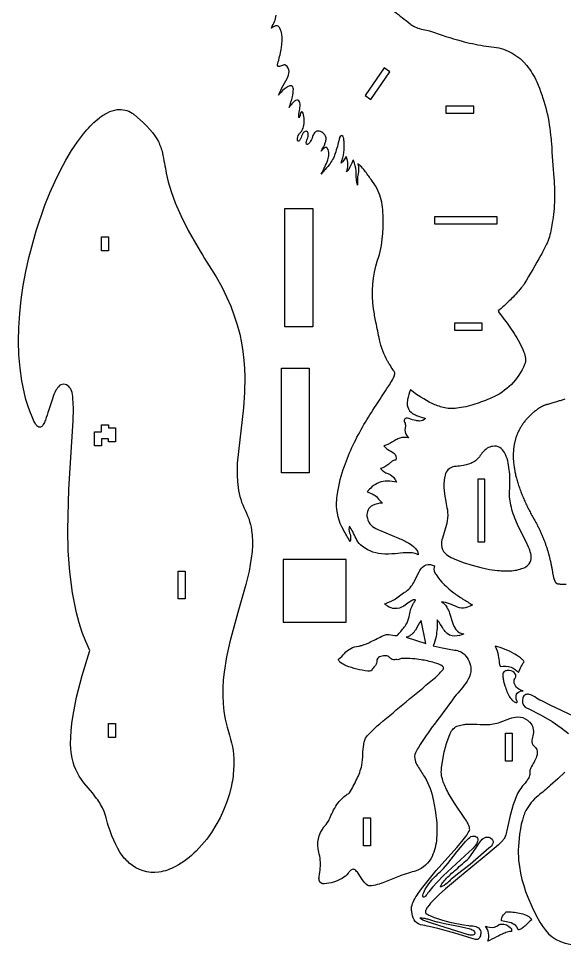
# Model space of a CAD drawing. Extents: x 13.7 to 41.7, y 8.5 to 34.7.
# Drawn here: x 13.74 to 23.52, y 8.5 to 25.09 of the extents above; entities that cross this region are included whole.
import ezdxf

# ---------------------------------------------------------------- set-up
doc = ezdxf.new("R2010")
doc.units = 0
doc.header["$MEASUREMENT"] = 0
doc.layers.get('0').update_dxf_attribs({"linetype": 'CONTINUOUS'})

msp = doc.modelspace()

# ---------------------------------------------------------------- linework, layer by layer
for points in [[(20.475, 25.215, -0.01128), (20.757, 24.996, 0.017062), (20.817, 24.953, 0.072049), (20.926, 24.909), (20.957, 24.901, -0.01154), (21.083, 24.873, -0.018161), (21.124, 24.861, 0.016245), (21.673, 24.688, 0.026713), (22.074, 24.602, 0.00602), (22.264, 24.578, -0.194929), (22.847, 24.247, -0.065662), (23.026, 23.955, -0.076089), (23.275, 23.002, -0.010793), (23.289, 22.848, 0.004744), (23.332, 22.234, -0.024747), (23.342, 21.797, -0.020341), (23.325, 21.578, -0.006469), (23.296, 21.389, -0.054595), (23.23, 21.113, -0.023475), (23.203, 21.049, -0.003522), (23.101, 20.851, -0.006452), (22.802, 20.337, -0.028451), (22.771, 20.29, -0.035399), (22.576, 20.072, -0.014833), (22.395, 19.901, -0.01448), (22.332, 19.848, -0.005387), (22.517, 19.597, -0.027357), (22.715, 19.286, -0.036168), (22.796, 19.113, -0.047841), (22.825, 19, -0.133467), (22.808, 18.89, -0.195065), (22.218, 18.292, -0.018121), (21.918, 18.178, -0.046553), (21.592, 18.105, -0.084877), (21.351, 18.118, -0.046468), (21.153, 18.192, -0.057491), (20.764, 18.435, 0.040272), (20.713, 18.262, 0.059723), (20.707, 18.164, 0.204024), (20.775, 18.035, 0.066166), (20.856, 17.985, 0.023647), (20.926, 17.957, 0.004179), (21.031, 17.923, -0.221576), (20.926, 17.877, -0.049112), (20.863, 17.885, -0.022024), (20.736, 17.92, 0.07677), (20.684, 17.927, 0.368768), (20.652, 17.895, 0.167601), (20.659, 17.854, -0.142778), (20.672, 17.786), (20.665, 17.72, 0.226834), (20.713, 17.598, 0.029904), (20.736, 17.577, 0.120362), (20.571, 17.57, 0.054248), (20.503, 17.538, -0.037779), (20.356, 17.458, -0.03573), (20.288, 17.435, 0.108884), (20.36, 17.367, -0.023328), (20.466, 17.301, -0.304075), (20.504, 17.178, 0.172257), (20.417, 17.142, 0.015624), (20.376, 17.103, -0.126166), (20.227, 17.027, 0.159924), (20.361, 16.937, -0.169479), (20.485, 16.835, -0.028036), (20.516, 16.779, 0.054025), (20.349, 16.802, 0.187631), (20.074, 16.697, 0.035356), (19.988, 16.61, -0.026894), (20.105, 16.556, -0.12622), (20.193, 16.476, 0.023604), (20.237, 16.426, 0.028182), (20.262, 16.404, 0.121417), (20.085, 16.365, 0.316562), (19.984, 16.169, 0.113865), (20.035, 16.034, 0.104774), (20.083, 15.988, 0.048376), (20.21, 15.919), (20.551, 15.778, -0.026788), (20.734, 15.689, -0.056321), (20.842, 15.607, -0.091364), (20.889, 15.542, -0.117983), (20.9, 15.478, 0.113696), (20.794, 15.514, 0.038488), (20.682, 15.517, 0.010595), (20.49, 15.499, -0.045665), (20.245, 15.497, -0.160313), (19.866, 15.661, -0.107795), (19.79, 15.77, 0.018382), (19.729, 15.895, 0.010595), (19.671, 15.99, 0.14993), (19.67, 15.875, -0.142811), (19.691, 15.761, -0.043536), (19.683, 15.719, -0.009166), (19.561, 15.925, -0.136722), (19.44, 16.417, -0.034985), (19.455, 16.579, -0.047572), (19.58, 17.069, -0.049129), (19.931, 17.813, -0.013002), (20.147, 18.16, -0.001707), (20.343, 18.457, 0.028813), (20.468, 18.668, 0.117585), (20.484, 18.743, 0.068926), (20.455, 18.789, -0.004271), (20.386, 18.896, -0.014171), (20.354, 18.95, -0.067835), (20.209, 19.333, -0.007492), (20.146, 19.649, -0.011616), (20.101, 19.888, -0.116005), (20.174, 20.757, 0.058729), (20.264, 21.19, 0.034588), (20.273, 21.521, 0.017223), (20.265, 21.708, 0.101289), (20.159, 22.048, 0.039687), (20.058, 22.206, 0.002555), (19.945, 22.362, 0.046825), (19.865, 22.452, 0.03239), (19.818, 22.488, -0.141383), (19.827, 22.304, 0.095027), (19.817, 22.101, -0.080435), (19.79, 22.311, 0.080215), (19.76, 22.498, 0.016458), (19.74, 22.558, 0.060426), (19.724, 22.53, -0.049165), (19.66, 22.397, -0.038745), (19.619, 22.342, 0.052805), (19.642, 22.468, 0.133268), (19.611, 22.619, -0.100181), (19.52, 22.497, 0.112683), (19.574, 22.888, 0.025479), (19.564, 22.953, 0.199166), (19.539, 22.99, 0.239362), (19.523, 22.989, 0.162909), (19.495, 22.957, 0.046713), (19.485, 22.929, -0.027488), (19.415, 22.67, -0.084717), (19.305, 22.467, -0.01214), (19.212, 22.359, 0.013043), (19.164, 22.303, 0.043966), (19.284, 22.557, 0.067499), (19.303, 22.661, 0.147675), (19.274, 22.769, 0.276984), (19.248, 22.781, 0.14629), (19.202, 22.752, -0.047142), (19.162, 22.714, 0.054033), (19.237, 22.862, 0.049008), (19.252, 22.924, 0.243874), (19.211, 23.025, 0.122491), (19.133, 23.071, 0.284407), (19.046, 23.042, 0.094414), (19.01, 22.975, -0.063711), (18.96, 22.87, -0.08538), (18.926, 22.836, -0.528978), (18.899, 22.844, -0.127217), (18.902, 22.889, 0.013968), (18.928, 22.973, 0.139277), (18.925, 23.046, 0.379421), (18.88, 23.068, 0.144681), (18.835, 23.027, 0.046032), (18.794, 22.937, -0.116081), (18.767, 22.896, -0.458736), (18.745, 22.899, -0.154243), (18.739, 22.914, -0.169345), (18.768, 23.018, -0.029638), (18.808, 23.065, 0.105602), (18.846, 23.15, 0.131829), (18.841, 23.396, 0.196275), (18.819, 23.418, 0.314844), (18.808, 23.414, 0.099362), (18.789, 23.371, -0.020501), (18.772, 23.314, -0.135581), (18.767, 23.309, -0.094612), (18.762, 23.347, -0.032815), (18.771, 23.414, 0.013265), (18.786, 23.519, 0.10414), (18.777, 23.596, 0.461234), (18.706, 23.622, 0.069383), (18.689, 23.611, 0.0462), (18.625, 23.541, -0.010825), (18.589, 23.497, 0.028618), (18.649, 23.686, 0.061215), (18.666, 23.825, 0.096451), (18.658, 23.863, 0.077242), (18.647, 23.879, 0.145762), (18.632, 23.885, 0.125517), (18.575, 23.872, 0.097963), (18.441, 23.767, 0.020473), (18.4, 23.717, -0.008383), (18.461, 23.85, -0.008378), (18.552, 24.015, 0.123306), (18.589, 24.141, 0.248359), (18.532, 24.251, 0.180514), (18.499, 24.259, 0.104371), (18.485, 24.253, -0.014831), (18.419, 24.229, -0.133821), (18.394, 24.23, -0.214295), (18.385, 24.242, -0.096233), (18.383, 24.259, -0.037845), (18.393, 24.315, 0.033358), (18.454, 24.57, 0.066497), (18.459, 24.807, 0.080817), (18.425, 24.916, 0.050035), (18.406, 24.943, 0.284757), (18.347, 24.957, 0.056058), (18.321, 24.947, 0.006873), (18.274, 24.92, -0.371157), (18.271, 24.921, -0.203127), (18.272, 24.928, 0.027111), (18.327, 25.035, 0.082729), (18.355, 25.151, 0.129258)], [(23.695, 12.583), (23.268, 12.786), (23.114, 12.86, -0.045664), (22.994, 12.932, 0.088584), (22.89, 12.978, 0.119592), (22.832, 12.975, 0.23556), (22.776, 12.916, 0.287763), (22.818, 12.75, 0.136483), (22.869, 12.726), (23.104, 12.607), (23.303, 12.491), (23.466, 12.38), (23.597, 12.278)], [(23.528, 11.583), (23.401, 11.462), (23.269, 11.343, -0.004482), (23.05, 11.161, 0.104118), (22.832, 10.897, 0.036181), (22.79, 10.796), (22.768, 10.727), (22.749, 10.651), (22.733, 10.567), (22.718, 10.472), (22.698, 10.252, 0.036692), (22.701, 10.009), (22.714, 9.891), (22.735, 9.774), (22.761, 9.661), (22.792, 9.552), (22.827, 9.447), (22.864, 9.347), (22.942, 9.166), (23.018, 9.015), (23.083, 8.898), (23.129, 8.822, 0.253648), (23.704, 8.497, 0.076419)]]:
    msp.add_lwpolyline(points, format="xyb")
for points in [[(20.291, 24.204), (19.949, 23.711), (20.051, 23.639), (20.394, 24.132)], [(21.4, 23.522), (21.4, 23.397), (21.9, 23.397), (21.9, 23.522)], [(18.513, 19.562), (18.513, 21.687), (19.013, 21.687), (19.013, 19.562)], [(21.193, 21.536), (21.193, 21.411), (22.318, 21.411), (22.318, 21.536)], [(15.352, 21.177), (15.352, 20.927), (15.227, 20.927), (15.227, 21.177)], [(21.55, 19.63), (21.55, 19.505), (22.05, 19.505), (22.05, 19.63)], [(18.451, 16.949), (18.451, 18.824), (18.951, 18.824), (18.951, 16.949)], [(15.227, 17.433), (15.102, 17.433), (15.102, 17.683), (15.227, 17.683), (15.227, 17.808), (15.352, 17.808), (15.352, 17.754), (15.477, 17.754), (15.477, 17.504), (15.352, 17.504), (15.352, 17.558), (15.227, 17.558)], [(22.096, 16.836), (21.971, 16.836), (21.971, 15.711), (22.096, 15.711)], [(19.609, 15.397), (18.484, 15.397), (18.484, 14.272), (19.609, 14.272)], [(16.727, 15.188), (16.727, 14.688), (16.602, 14.688), (16.602, 15.188)], [(20.687, 14.002), (21.037, 13.888), (20.957, 14.301), (20.949, 14.292), (20.942, 14.282), (20.928, 14.262), (20.902, 14.22), (20.851, 14.131), (20.836, 14.11), (20.821, 14.089), (20.812, 14.08), (20.803, 14.07), (20.794, 14.061), (20.785, 14.052), (20.775, 14.044), (20.764, 14.037), (20.753, 14.029), (20.741, 14.023), (20.728, 14.017), (20.715, 14.011), (20.701, 14.006)], [(15.477, 12.458), (15.477, 12.208), (15.352, 12.208), (15.352, 12.458)], [(22.463, 12.284), (22.588, 12.284), (22.588, 11.784), (22.463, 11.784)], [(20.049, 10.263), (19.924, 10.263), (19.924, 10.763), (20.049, 10.763)]]:
    msp.add_lwpolyline(points, close=True)
for points in [[(17.521, 12.246, -0.089177), (17.598, 11.687, -0.044698), (17.557, 11.346), (17.52, 11.197), (17.473, 11.05), (17.417, 10.906), (17.352, 10.767), (17.279, 10.633), (17.199, 10.506), (17.113, 10.386), (17.022, 10.274), (16.926, 10.171, -0.075071), (16.555, 9.892, -0.081965), (16.258, 9.792, -0.225067), (15.726, 9.955, -0.035881), (15.643, 10.039), (15.601, 10.093), (15.56, 10.151), (15.52, 10.216), (15.483, 10.286), (15.447, 10.363), (15.413, 10.445), (15.381, 10.533), (15.351, 10.628, 0.007965), (15.301, 10.808, 0.017613), (15.275, 10.88), (15.245, 10.945), (15.213, 11.006, 0.027289), (15.142, 11.115), (15.066, 11.212), (14.911, 11.396, -0.138286), (14.691, 11.903), (14.681, 11.995), (14.676, 12.096), (14.677, 12.206), (14.684, 12.327), (14.698, 12.459), (14.719, 12.603), (14.783, 12.93), (14.882, 13.315), (15.018, 13.764), (14.946, 13.924), (14.883, 14.09), (14.829, 14.261), (14.782, 14.437), (14.742, 14.617), (14.709, 14.8), (14.661, 15.172), (14.634, 15.55), (14.625, 15.927), (14.643, 16.658), (14.72, 17.878), (14.725, 18.102), (14.723, 18.198), (14.717, 18.283, 0.054642), (14.691, 18.42, 0.068887), (14.663, 18.474, 0.151918), (14.575, 18.533, 0.242227), (14.478, 18.511, 0.09036), (14.413, 18.427, 0.042645), (14.348, 18.276), (14.284, 18.076, -0.017936), (14.224, 17.894, -0.039817), (14.186, 17.812, -0.104613), (14.149, 17.771, -0.324546), (14.091, 17.776, -0.090204), (14.048, 17.823, -0.03308), (14.011, 17.89), (13.984, 17.951), (13.944, 18.052), (13.908, 18.156), (13.876, 18.262), (13.847, 18.371), (13.801, 18.595), (13.769, 18.826), (13.749, 19.064), (13.742, 19.308), (13.747, 19.554), (13.763, 19.804), (13.79, 20.055), (13.826, 20.306), (13.872, 20.556), (13.926, 20.804), (14.058, 21.288), (14.216, 21.748), (14.303, 21.965), (14.396, 22.173), (14.492, 22.37), (14.592, 22.554), (14.694, 22.726), (14.799, 22.882), (14.905, 23.022, -0.051933), (15.164, 23.288, -0.050495), (15.335, 23.402, -0.079989), (15.512, 23.458, -0.179391), (15.778, 23.394, -0.030736), (15.821, 23.362), (15.977, 23.225), (16.041, 23.162), (16.096, 23.102), (16.143, 23.045), (16.184, 22.99), (16.218, 22.937), (16.247, 22.885, -0.05989), (16.321, 22.678, -0.001284), (16.389, 22.316), (16.424, 22.164), (16.475, 21.99), (16.547, 21.79), (16.647, 21.56), (16.78, 21.294), (16.952, 20.99, -0.001794), (17.283, 20.46), (17.383, 20.281), (17.47, 20.105), (17.545, 19.933), (17.608, 19.764), (17.661, 19.598), (17.704, 19.436), (17.737, 19.277), (17.763, 19.121), (17.78, 18.968), (17.791, 18.818), (17.796, 18.671), (17.79, 18.387), (17.77, 18.113), (17.66, 17.123), (17.656, 17.01), (17.657, 16.899), (17.663, 16.791), (17.675, 16.684, 0.083188), (17.803, 16.277, -0.08967), (17.923, 15.866, -0.018402), (17.931, 15.758), (17.931, 15.648), (17.925, 15.536), (17.912, 15.421), (17.894, 15.305), (17.871, 15.187), (17.813, 14.946), (17.67, 14.444), (17.526, 13.919), (17.467, 13.649), (17.424, 13.375), (17.411, 13.236), (17.403, 13.097), (17.402, 12.957), (17.408, 12.816), (17.423, 12.674), (17.446, 12.532), (17.479, 12.389)], [(22.236, 17.423, 0.184786), (22.06, 17.32, 0.011262), (21.998, 17.236, -0.136433), (21.842, 17.118, -0.06075), (21.673, 17.074, -0.002184), (21.548, 17.06, 0.268235), (21.394, 16.937, 0.072196), (21.367, 16.823, 0.020413), (21.363, 16.764), (21.363, 16.695), (21.369, 16.618), (21.379, 16.531), (21.395, 16.433, -0.008958), (21.424, 16.283, -0.07392), (21.423, 16.091, -0.02065), (21.41, 16.021), (21.336, 15.776, 0.078559), (21.318, 15.652, 0.192808), (21.383, 15.51, 0.075293), (21.494, 15.433, 0.019184), (21.548, 15.407), (21.707, 15.343), (21.868, 15.291), (22.027, 15.25), (22.18, 15.219), (22.324, 15.2, 0.044516), (22.582, 15.194, 0.088796), (22.81, 15.254, 0.107005), (22.89, 15.318, 0.18863), (22.926, 15.442, 0.071915), (22.9, 15.564, 0.017445), (22.878, 15.619), (22.837, 15.71), (22.735, 15.911), (22.683, 16.021), (22.633, 16.137, -0.059156), (22.547, 16.448), (22.54, 16.513), (22.537, 16.58), (22.538, 16.614, 0.016781), (22.544, 16.842, 0.054484), (22.505, 17.166, 0.057389), (22.447, 17.313, 0.122294), (22.367, 17.401, 0.205522)], [(20.524, 14.036, 0.0325), (20.653, 14.184, 0.031908), (20.702, 14.261, 0.083001), (20.745, 14.403, -0.090768), (20.819, 14.611, -0.010663), (20.855, 14.67, 0.186701), (20.8, 14.665, 0.059641), (20.74, 14.628, -0.013769), (20.642, 14.56, -0.147476), (20.484, 14.515, -0.135577), (20.353, 14.559, -0.04776), (20.301, 14.6, 0.105848), (20.345, 14.616, -0.078669), (20.407, 14.644, 0.064526), (20.497, 14.692, 0.006824), (20.591, 14.765, -0.03046), (20.685, 14.824, 0.090587), (20.779, 14.916, 0.036873), (20.834, 15.007, -0.005942), (20.917, 15.173, -0.061372), (20.977, 15.257, -0.249267), (21.123, 15.305, -0.059336), (21.196, 15.284, 0.240993), (21.2, 15.158, 0.035307), (21.221, 15.124, 0.083912), (21.538, 14.8, 0.019213), (21.704, 14.687, 0.007218), (21.875, 14.583, -0.073513), (21.75, 14.53, -0.160303), (21.606, 14.542, 0.016203), (21.465, 14.603, 0.061135), (21.319, 14.636, -0.120618), (21.415, 14.54, -0.05811), (21.464, 14.432), (21.515, 14.264, 0.08646), (21.574, 14.143, 0.205504), (21.72, 14.064, -0.102127), (21.56, 14.02, -0.235379), (21.385, 14.105, -0.029493), (21.358, 14.141, 0.006394), (21.276, 14.272, 0.055007), (21.241, 14.312, -0.053193), (21.221, 14.015, -0.053835), (21.171, 13.85), (21.334, 13.812, 0.011785), (21.582, 13.768, -0.183663), (21.755, 13.666, -0.193542), (21.846, 13.382, -0.057412), (21.835, 13.334, -0.065972), (21.753, 13.178, -0.026135), (21.641, 13.037, 0.014725), (21.526, 12.897, -0.003015), (21.192, 12.446, 0.017387), (20.905, 12.027, 0.029929), (20.854, 11.93, 0.177436), (20.846, 11.798, 0.063398), (20.895, 11.689, -0.002923), (21.013, 11.503, -0.092151), (21.178, 11.063, -0.012356), (21.199, 10.935, -0.066533), (21.232, 10.393, -0.087066), (21.15, 10.075, -0.206426), (20.863, 9.817, -0.013908), (20.727, 9.777, 0.018062), (20.57, 9.722, 0.001258), (20.33, 9.624, -0.044483), (20.068, 9.546, -0.100505), (20.018, 9.548, -0.064276), (19.999, 9.556, -0.100724), (19.92, 9.633, -0.01184), (19.838, 9.755, 0.050894), (19.784, 9.823, 0.456846), (19.686, 9.819, 0.015156), (19.65, 9.773, -0.082554), (19.537, 9.681, -0.119058), (19.216, 9.583, -0.213104), (19.145, 9.614, -0.118388), (19.129, 9.646, -0.102458), (19.128, 9.717, 0.011231), (19.148, 9.862, 0.09438), (19.12, 10.153, -0.231701), (19.214, 10.602, -0.024524), (19.251, 10.646, 0.076458), (19.324, 10.77, -0.066482), (19.469, 11.037, -0.078734), (19.618, 11.179, -0.030037), (19.674, 11.212, 0.010342), (19.803, 11.457, 0.053653), (19.892, 11.708, 0.055335), (19.911, 11.906, -0.030321), (19.927, 12.08, -0.022027), (19.944, 12.158, -0.082411), (19.96, 12.195, -0.045047), (20.033, 12.281, -0.026866), (20.215, 12.453, -0.001439), (21.16, 13.239, 0.043849), (21.348, 13.423, 0.296254), (21.35, 13.472, 0.098715), (21.34, 13.481, 0.076254), (21.196, 13.545, 0.025977), (21.066, 13.577, 0.007382), (20.953, 13.599, 0.00546), (20.802, 13.618, 0.048038), (20.599, 13.62, 0.104733), (20.539, 13.598, 0.135192), (20.504, 13.601, -0.060597), (20.459, 13.596, -0.14363), (20.415, 13.615, 0.028602), (20.374, 13.651, 0.182293), (20.305, 13.671, 0.086261), (20.209, 13.65, 0.244605), (20.163, 13.593, 0.02538), (20.16, 13.561, 0.018589), (20.149, 13.517, -0.120565), (20.138, 13.496, 0.050217), (20.079, 13.428, 0.038811), (20.064, 13.401, -0.083061), (19.999, 13.397, -0.077299), (19.613, 13.492, -0.047344), (19.511, 13.548, -0.136154), (19.479, 13.588, -0.075721), (19.476, 13.607, 0.054625), (19.583, 13.713, -0.199057), (19.831, 13.842, 0.043805), (19.891, 13.856, 0.039331), (20.055, 13.923, -0.002529), (20.278, 14.033, -0.087864), (20.351, 14.054, -0.069279), (20.375, 14.052, 0.070998)], [(22.697, 13.37, 0.01801), (22.749, 13.479, -0.051539), (22.784, 13.543, -0.026735), (22.8, 13.562, 0.080749), (22.763, 13.605, 0.053021), (22.631, 13.701, 0.077448), (22.282, 13.841, -0.072772), (22.335, 13.674, -0.005441), (22.354, 13.54, 0.087259), (22.372, 13.486), (22.376, 13.48, -0.137519), (22.568, 13.464, -0.15079)], [(22.78, 13.043, -0.282001), (22.624, 13.179, -0.12103), (22.622, 13.239, -0.123318), (22.644, 13.278, 0.312832), (22.642, 13.345, 0.217991), (22.536, 13.405, 0.11224), (22.46, 13.398, 0.247672), (22.421, 13.352, 0.124262), (22.419, 13.284, 0.0196), (22.433, 13.217), (22.456, 13.133, 0.055723), (22.54, 12.934, 0.064573), (22.596, 12.864, 0.14634), (22.653, 12.835, 0.099414), (22.683, 12.837, -0.169235), (22.655, 12.953, -0.294337), (22.722, 13.032, -0.073755)], [(22.899, 12.478, -0.26586), (22.96, 12.263, 0.021311), (22.936, 12.157, 0.276009), (22.979, 12.052, -0.268486), (23.035, 11.919, -0.082861), (23.005, 11.817, -0.019192), (22.98, 11.766, 0.008686), (22.919, 11.66, 0.104561), (22.9, 11.601), (22.899, 11.543, -0.106819), (22.871, 11.465, -0.034856), (22.833, 11.408, -0.015525), (22.76, 11.322, 0.059391), (22.682, 11.2, 0.04266), (22.589, 10.955), (22.548, 10.805), (22.488, 10.54, -0.010288), (22.462, 10.432, -0.082526), (22.445, 10.394, -0.029834), (22.405, 10.349), (22.339, 10.285), (22.147, 10.119), (21.64, 9.703), (21.391, 9.491), (21.28, 9.391), (21.186, 9.3, 0.037445), (21.069, 9.166, 0.061172), (21.035, 9.103, 0.165611), (21.034, 9.065, 0.158846), (21.046, 9.051, 0.050206), (21.111, 9.014, 0.026484), (21.213, 8.972), (21.336, 8.933), (21.467, 8.899), (21.713, 8.848), (21.805, 8.834, 0.031496), (21.881, 8.83, -0.162627), (21.983, 8.794, -0.261042), (22.023, 8.693, -0.112378), (22, 8.615, -0.248674), (21.946, 8.585, -0.036552), (21.926, 8.587), (21.557, 8.697), (21.253, 8.782), (21.098, 8.819, 0.001801), (20.945, 8.851, -0.215188), (20.829, 8.94, -0.103153), (20.786, 9.085, -0.040966), (20.784, 9.17, -0.061143), (20.825, 9.283, -0.039172), (20.902, 9.412), (20.962, 9.495), (21.223, 9.823), (21.596, 10.232), (21.684, 10.339), (21.756, 10.433, 0.035774), (21.813, 10.524, 0.059969), (21.824, 10.555, 0.112814), (21.814, 10.612, 0.03101), (21.79, 10.668, 0.018847), (21.74, 10.752), (21.552, 11.03), (21.455, 11.187, -0.013219), (21.395, 11.302, -0.064033), (21.322, 11.522, -0.074102), (21.32, 11.661), (21.349, 11.845, -0.040438), (21.416, 12.116), (21.475, 12.279, -0.225323), (21.618, 12.416, -0.054648), (21.711, 12.438, -0.024885), (21.788, 12.444), (21.899, 12.444, 0.010942), (22.123, 12.438, 0.086071), (22.369, 12.481), (22.542, 12.546, -0.074679), (22.684, 12.576, -0.184506), (22.86, 12.514, -0.032863)], [(21.968, 10.388, -0.16096), (21.965, 10.342, -0.07264), (21.936, 10.285, -0.045492), (21.868, 10.205), (21.815, 10.155), (21.352, 9.726), (21.248, 9.621), (21.159, 9.523), (21.09, 9.44, -0.010041), (21.03, 9.361, -0.153618), (21.003, 9.343, -0.206313), (20.992, 9.346, -0.206313), (20.987, 9.357, -0.119733), (20.991, 9.401, -0.073306), (21.043, 9.513, -0.041079), (21.142, 9.644, -0.034169), (21.293, 9.796, 0.028633), (21.356, 9.86), (21.431, 9.947), (21.597, 10.154), (21.751, 10.342, -0.032819), (21.824, 10.415, -0.244331), (21.925, 10.436, -0.245304)], [(22.206, 10.404, -0.381833), (22.239, 10.304, -0.158879), (22.166, 10.223), (21.835, 9.928), (21.605, 9.756), (21.51, 9.678, 0.038485), (21.447, 9.618, -0.080643), (21.34, 9.539, -0.020855), (21.314, 9.528, -0.126077), (21.302, 9.528, -0.20955), (21.298, 9.533, -0.20955), (21.3, 9.539, -0.069874), (21.311, 9.561, -0.035749), (21.368, 9.636, -0.047537), (21.55, 9.814, 0.001155), (21.786, 10.022, 0.02813), (21.808, 10.045), (21.842, 10.089, 0.005555), (22.012, 10.336, -0.086032), (22.064, 10.395, -0.202627), (22.165, 10.42, -0.093138)], [(21.193, 8.916, 0.017265), (21.275, 8.895), (21.375, 8.873), (21.594, 8.83), (21.788, 8.787, -0.036079), (21.869, 8.76, -0.231232), (21.916, 8.705, -0.400974), (21.891, 8.667, -0.127898), (21.83, 8.666, -0.026877), (21.806, 8.672), (21.384, 8.798), (21.121, 8.882, -0.020228), (20.986, 8.933, -0.045493), (20.95, 8.954, -0.017087), (20.938, 8.965, -0.248067), (20.938, 8.97, -0.248067), (20.942, 8.973, -0.14553), (20.95, 8.974, -0.060176), (20.994, 8.969, -0.018401), (21.066, 8.953)], [(22.397, 8.919, -0.220118), (22.431, 9.027, 0.028576), (22.468, 9.07, 0.036621), (22.476, 9.082, -0.055541), (22.717, 9.059, -0.046562), (22.839, 9.021, -0.10141), (22.918, 8.965, -0.057996), (22.935, 8.939, 0.050463), (22.904, 8.915, 0.011031), (22.826, 8.839, -0.03254), (22.764, 8.788, -0.081093), (22.705, 8.759, -0.028526), (22.692, 8.757, 0.20922), (22.624, 8.854, 0.088731), (22.51, 8.899, 0.014887)], [(22.105, 8.827, 0.166913), (22.268, 8.809, 0.119951), (22.35, 8.852, -0.105753), (22.391, 8.862, -0.221222), (22.558, 8.795, -0.189197), (22.576, 8.751, -0.096622), (22.572, 8.731, 0.091601), (22.517, 8.724, 0.036072), (22.431, 8.693, 0.016142), (22.346, 8.654, -0.003768), (22.179, 8.569, -0.03583), (22.148, 8.556, 0.139533), (22.162, 8.698, 0.124938)]]:
    msp.add_lwpolyline(points, format="xyb", close=True)
msp.add_lwpolyline([(23.527, 18.271), (23.511, 18.264), (23.495, 18.258), (23.479, 18.252), (23.462, 18.247), (23.446, 18.241), (23.429, 18.236), (23.412, 18.23), (23.396, 18.225), (23.379, 18.22), (23.362, 18.215), (23.329, 18.206), (23.295, 18.196), (23.277, 18.191), (23.259, 18.186), (23.24, 18.181), (23.222, 18.176), (23.213, 18.174), (23.204, 18.171), (23.195, 18.168), (23.186, 18.165), (23.177, 18.162), (23.168, 18.159), (23.159, 18.156), (23.15, 18.153), (23.143, 18.149), (23.135, 18.146), (23.128, 18.143), (23.121, 18.139), (23.114, 18.135), (23.107, 18.132), (23.1, 18.128), (23.093, 18.124), (23.086, 18.12), (23.079, 18.115), (23.072, 18.111), (23.066, 18.106), (23.059, 18.102), (23.052, 18.097), (23.046, 18.093), (23.039, 18.088), (23.033, 18.083), (23.026, 18.078), (23.014, 18.068), (23.001, 18.058), (22.988, 18.047), (22.976, 18.037), (22.964, 18.027), (22.939, 18.006), (22.933, 18), (22.927, 17.995), (22.921, 17.989), (22.914, 17.983), (22.902, 17.972), (22.89, 17.96), (22.878, 17.948), (22.867, 17.936), (22.855, 17.924), (22.844, 17.911), (22.833, 17.899), (22.822, 17.886), (22.812, 17.873), (22.801, 17.859), (22.791, 17.846), (22.781, 17.832), (22.772, 17.819), (22.762, 17.805), (22.754, 17.792), (22.746, 17.779), (22.738, 17.765), (22.73, 17.752), (22.722, 17.738), (22.715, 17.725), (22.708, 17.711), (22.701, 17.697), (22.694, 17.683), (22.688, 17.669), (22.682, 17.654), (22.676, 17.64), (22.67, 17.626), (22.665, 17.611), (22.659, 17.596), (22.654, 17.582), (22.651, 17.57), (22.647, 17.558), (22.644, 17.546), (22.64, 17.534), (22.637, 17.522), (22.634, 17.51), (22.631, 17.498), (22.628, 17.485), (22.626, 17.473), (22.623, 17.461), (22.621, 17.449), (22.619, 17.436), (22.617, 17.424), (22.615, 17.412), (22.614, 17.399), (22.612, 17.387), (22.611, 17.37), (22.609, 17.354), (22.608, 17.338), (22.607, 17.321), (22.606, 17.305), (22.606, 17.289), (22.605, 17.272), (22.605, 17.256), (22.605, 17.239), (22.605, 17.223), (22.606, 17.206), (22.606, 17.19), (22.607, 17.174), (22.609, 17.157), (22.61, 17.141), (22.612, 17.125), (22.614, 17.105), (22.616, 17.085), (22.619, 17.065), (22.622, 17.046), (22.625, 17.026), (22.628, 17.006), (22.632, 16.987), (22.635, 16.967), (22.639, 16.947), (22.643, 16.928), (22.648, 16.908), (22.652, 16.889), (22.657, 16.87), (22.662, 16.85), (22.667, 16.831), (22.673, 16.812), (22.68, 16.789), (22.687, 16.767), (22.694, 16.745), (22.701, 16.722), (22.708, 16.7), (22.716, 16.678), (22.724, 16.656), (22.732, 16.633), (22.74, 16.611), (22.749, 16.589), (22.757, 16.568), (22.766, 16.546), (22.775, 16.524), (22.784, 16.502), (22.793, 16.481), (22.802, 16.459), (22.812, 16.438), (22.822, 16.416), (22.832, 16.395), (22.842, 16.374), (22.852, 16.352), (22.862, 16.331), (22.873, 16.31), (22.883, 16.289), (22.894, 16.268), (22.905, 16.247), (22.916, 16.227), (22.927, 16.206), (22.939, 16.185), (22.95, 16.165), (22.962, 16.144), (22.974, 16.124), (22.981, 16.111), (22.989, 16.097), (22.997, 16.084), (23.004, 16.07), (23.011, 16.057), (23.019, 16.043), (23.026, 16.03), (23.033, 16.016), (23.04, 16.002), (23.047, 15.989), (23.054, 15.975), (23.061, 15.961), (23.068, 15.947), (23.074, 15.934), (23.081, 15.92), (23.087, 15.906), (23.094, 15.892), (23.1, 15.878), (23.106, 15.864), (23.113, 15.85), (23.119, 15.836), (23.125, 15.822), (23.131, 15.807), (23.136, 15.793), (23.142, 15.779), (23.148, 15.765), (23.154, 15.75), (23.159, 15.736), (23.164, 15.722), (23.17, 15.707), (23.175, 15.693), (23.18, 15.678), (23.185, 15.664), (23.19, 15.649), (23.195, 15.635), (23.2, 15.62), (23.205, 15.606), (23.21, 15.591), (23.214, 15.576), (23.219, 15.562), (23.223, 15.547), (23.228, 15.532), (23.232, 15.517), (23.236, 15.503), (23.24, 15.488), (23.244, 15.473), (23.248, 15.458), (23.252, 15.443), (23.255, 15.428), (23.259, 15.413), (23.263, 15.398), (23.266, 15.383), (23.27, 15.368), (23.273, 15.353), (23.276, 15.338), (23.279, 15.323), (23.282, 15.308), (23.285, 15.293), (23.288, 15.278), (23.291, 15.263), (23.293, 15.248), (23.296, 15.233), (23.299, 15.217), (23.301, 15.202), (23.305, 15.176), (23.307, 15.163), (23.309, 15.15), (23.312, 15.137), (23.314, 15.125), (23.317, 15.112), (23.32, 15.099), (23.323, 15.086), (23.327, 15.074), (23.328, 15.067), (23.33, 15.061), (23.332, 15.055), (23.334, 15.049), (23.336, 15.043), (23.339, 15.036), (23.341, 15.03), (23.343, 15.024), (23.346, 15.018), (23.348, 15.012), (23.351, 15.006), (23.354, 15), (23.355, 14.998), (23.356, 14.995), (23.358, 14.993), (23.359, 14.991), (23.361, 14.989), (23.363, 14.986), (23.364, 14.984), (23.366, 14.982), (23.368, 14.98), (23.37, 14.979), (23.372, 14.977), (23.374, 14.975), (23.376, 14.973), (23.378, 14.972), (23.381, 14.97), (23.383, 14.969), (23.385, 14.968), (23.388, 14.966), (23.39, 14.965), (23.392, 14.964), (23.395, 14.963), (23.397, 14.962), (23.4, 14.961), (23.403, 14.96), (23.405, 14.96), (23.408, 14.959), (23.411, 14.959), (23.413, 14.958), (23.416, 14.958), (23.419, 14.958), (23.421, 14.958), (23.424, 14.958), (23.43, 14.957), (23.435, 14.957), (23.447, 14.956), (23.459, 14.955), (23.47, 14.954), (23.482, 14.953), (23.493, 14.953), (23.499, 14.952), (23.505, 14.952), (23.51, 14.952), (23.516, 14.952), (23.552, 14.952)])

doc.saveas('drawing.dxf')
